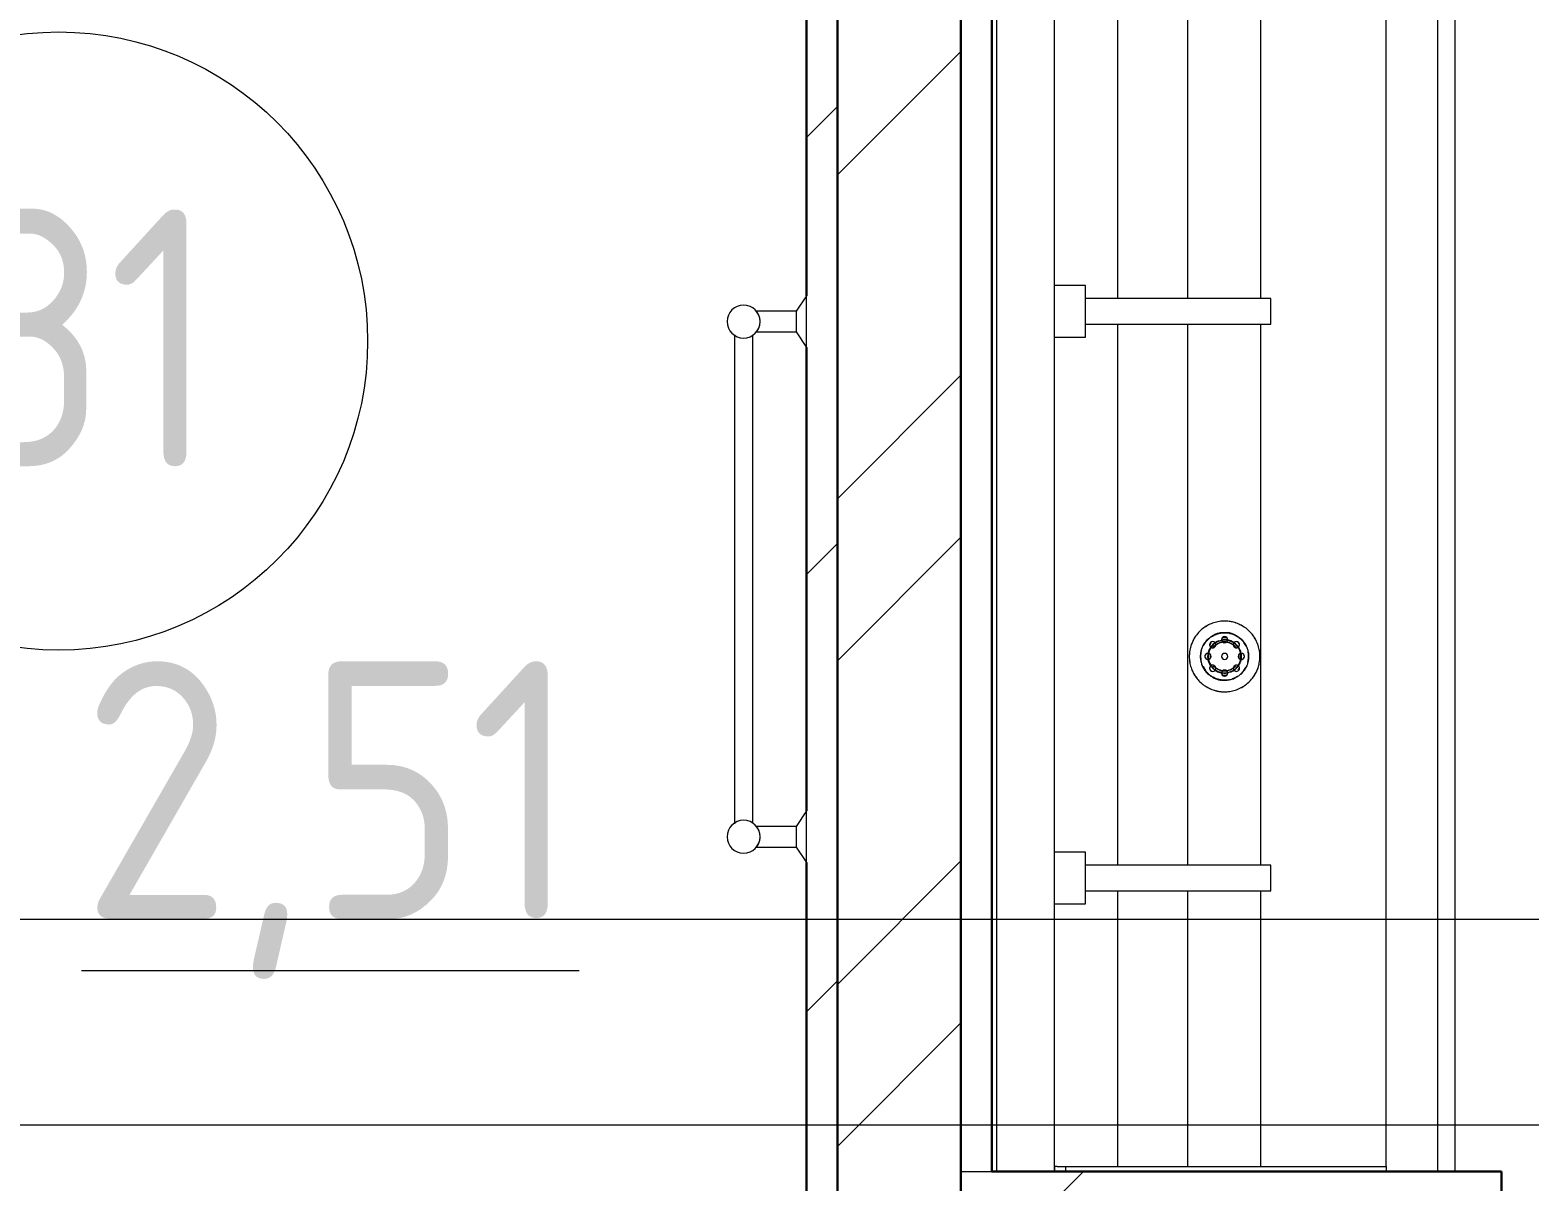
# Model space of a CAD drawing. Header units: millimetres. Extents: x -695119 to 412940, y -249585 to 622758.
# Drawn here: x 30243 to 31699, y 69581 to 70698 of the extents above; entities that cross this region are included whole.
import ezdxf

# ---------------------------------------------------------------- set-up
doc = ezdxf.new("R2010")
doc.units = ezdxf.units.MM
doc.linetypes.add('ADSK_Линия сетки', pattern=[25, 20, -2.5, 0, -2.5])
doc.linetypes.add('ADSK_Сверху', pattern=[450, 300, -150])
for name, color, linetype, lineweight in [('Линии', 7, 'Continuous', 9), ('Марки помещений', 8, 'Continuous', 20), ('Оси', 252, 'Continuous', 9), ('Сантехника', 252, 'Continuous', 18), ('Стены наружные', 252, 'Continuous', 18), ('Стены штриховка', 7, 'Continuous', 9)]:
    doc.layers.add(name, color=color, linetype=linetype, lineweight=lineweight)
doc.styles.add('GOST Common_3', font='', dxfattribs={"height": 3.5})
doc.styles.get('GOST Common_3').set_extended_font_data('GOST type B')

# ---------------------------------------------------------------- blocks, each defined once
blk = doc.blocks.new('1 этаж')
at = {"layer": 'Линии', "color": 251, "linetype": 'ADSK_Сверху', "ltscale": 100, "true_color": 0x636466}
blk.add_line((-15072.8, -11341.7), (-4252.8, -11341.7), dxfattribs=at)
at = {"layer": 'Марки помещений', "color": 251, "true_color": 0x636466}
blk.add_circle((-14678.9, -10780.6), 300, dxfattribs=at)
at = {"layer": 'Оси', "color": 251, "linetype": 'ADSK_Линия сетки', "ltscale": 100, "true_color": 0x636466}
blk.add_line((4409.5, -11541.7), (-72530.1, -11541.7), dxfattribs=at)
at = {"layer": 'Сантехника', "color": 251, "true_color": 0x636466}
for p, q in [((-13767.8, -11586.7), (-13767.8, -9916.7)), ((-13711.8, -11581.7), (-13711.8, -9921.7)), ((-13389.8, -11581.7), (-13389.8, -9921.7)), ((-13339.8, -11586.7), (-13339.8, -9916.7)), ((-13322.8, -11586.7), (-13322.8, -9916.7)), ((-13650.4, -10739.3), (-13650.4, -10214.2)), ((-13582.4, -10739.2), (-13582.4, -10214.2)), ((-13511.7, -10739.2), (-13511.7, -10214.2)), ((-13681.8, -10726.7), (-13711.8, -10726.7)), ((-13681.8, -10776.7), (-13681.8, -10726.7)), ((-13952.8, -10736.7), (-13962.8, -10751.7)), ((-13952.8, -10736.7), (-13962.8, -10751.7)), ((-13952.8, -10786.7), (-13952.8, -10736.7)), ((-13501.8, -10739.2), (-13681.8, -10739.2)), ((-13501.8, -10764.2), (-13501.8, -10739.2)), ((-13962.8, -10751.7), (-14001.3, -10751.7)), ((-13962.8, -10751.7), (-13962.8, -10771.7)), ((-13681.8, -10764.2), (-13501.8, -10764.2)), ((-13650.4, -11289.3), (-13650.4, -10764.2)), ((-13582.4, -11289.2), (-13582.4, -10764.2)), ((-13511.7, -11289.2), (-13511.7, -10764.2)), ((-14022.8, -10774.4), (-14022.8, -11249.1)), ((-14004.8, -11248.6), (-14004.8, -10774.4)), ((-14001.3, -10771.7), (-13962.8, -10771.7)), ((-13962.8, -10771.7), (-13952.8, -10786.7)), ((-13711.8, -10776.7), (-13681.8, -10776.7)), ((-13952.8, -11236.7), (-13962.8, -11251.7)), ((-13952.8, -11236.7), (-13962.8, -11251.7)), ((-13952.8, -11286.7), (-13952.8, -11236.7)), ((-13962.8, -11251.7), (-14001.3, -11251.7)), ((-13962.8, -11251.7), (-13962.8, -11271.7)), ((-14001.3, -11271.7), (-13962.8, -11271.7)), ((-13962.8, -11271.7), (-13952.8, -11286.7)), ((-13681.8, -11276.7), (-13711.8, -11276.7)), ((-13681.8, -11326.7), (-13681.8, -11276.7)), ((-13501.8, -11289.2), (-13681.8, -11289.2)), ((-13501.8, -11314.2), (-13501.8, -11289.2)), ((-13681.8, -11314.2), (-13501.8, -11314.2)), ((-13650.4, -11581.7), (-13650.4, -11314.2)), ((-13582.4, -11581.7), (-13582.4, -11314.2)), ((-13511.7, -11581.7), (-13511.7, -11314.2)), ((-13711.8, -11326.7), (-13681.8, -11326.7)), ((-13711.8, -11586.7), (-13711.8, -11581.7)), ((-13709.4, -11581.7), (-13711.8, -11581.7)), ((-13711.8, -11581.7), (-13711.8, -11586.7)), ((-13709.4, -11581.7), (-13700.9, -11581.7)), ((-13700.9, -11581.7), (-13389.8, -11581.7)), ((-13700.9, -11586.7), (-13700.9, -11581.7)), ((-13389.8, -11581.7), (-13389.8, -11586.7))]:
    blk.add_line(p, q, dxfattribs=at)
at = {"layer": 'Сантехника', "color": 251, "true_color": 0x636466, "flags": 128}
for points in [[(-13512.5, -11086.7), (-13512.5, -11085.4), (-13512.6, -11084), (-13512.7, -11082.6), (-13512.9, -11081.3), (-13513.2, -11079.9), (-13513.5, -11078.6), (-13513.8, -11077.3), (-13514.2, -11075.9), (-13514.7, -11074.6), (-13515.2, -11073.4), (-13515.8, -11072.1), (-13516.4, -11070.9), (-13517, -11069.7), (-13517.7, -11068.5), (-13518.5, -11067.4), (-13519.3, -11066.2), (-13520.1, -11065.2), (-13521, -11064.1), (-13521.9, -11063.1), (-13522.9, -11062.1), (-13523.9, -11061.2), (-13524.9, -11060.3), (-13526, -11059.4), (-13527.1, -11058.6), (-13528.3, -11057.9), (-13529.4, -11057.2), (-13530.6, -11056.5), (-13531.9, -11055.9), (-13533.1, -11055.3), (-13534.4, -11054.8), (-13535.7, -11054.3), (-13537, -11053.9), (-13538.3, -11053.5), (-13539.6, -11053.2), (-13541, -11052.9), (-13542.3, -11052.7), (-13543.7, -11052.6), (-13545.1, -11052.5), (-13546.4, -11052.4), (-13547.8, -11052.4), (-13549.2, -11052.5), (-13550.5, -11052.6), (-13551.9, -11052.8), (-13553.3, -11053), (-13554.6, -11053.3), (-13555.9, -11053.7), (-13557.2, -11054.1), (-13558.5, -11054.5), (-13559.8, -11055), (-13561.1, -11055.5), (-13562.3, -11056.1), (-13563.5, -11056.8), (-13564.7, -11057.5), (-13565.9, -11058.2), (-13567, -11059), (-13568.1, -11059.8), (-13569.1, -11060.7), (-13570.2, -11061.6), (-13571.1, -11062.6), (-13572.1, -11063.6), (-13573, -11064.6), (-13573.9, -11065.7), (-13574.7, -11066.8), (-13575.5, -11067.9), (-13576.2, -11069), (-13576.9, -11070.2), (-13577.5, -11071.5), (-13578.1, -11072.7), (-13578.6, -11074), (-13579.1, -11075.2), (-13579.6, -11076.5), (-13579.9, -11077.9), (-13580.3, -11079.2), (-13580.5, -11080.5), (-13580.8, -11081.9), (-13580.9, -11083.3), (-13581, -11084.6), (-13581.1, -11086), (-13581.1, -11086.7)], [(-13570.1, -11086.7), (-13570.1, -11085.8), (-13570, -11084.9), (-13569.9, -11083.9), (-13569.8, -11083), (-13569.6, -11082.1), (-13569.4, -11081.2), (-13569.2, -11080.3), (-13568.9, -11079.4), (-13568.6, -11078.5), (-13568.3, -11077.7), (-13567.9, -11076.8), (-13567.5, -11076), (-13567, -11075.2), (-13566.5, -11074.4), (-13566, -11073.6), (-13565.5, -11072.8), (-13564.9, -11072.1), (-13564.3, -11071.4), (-13563.7, -11070.7), (-13563, -11070), (-13562.4, -11069.4), (-13561.6, -11068.8), (-13560.9, -11068.2), (-13560.2, -11067.6), (-13559.4, -11067.1), (-13558.6, -11066.6), (-13557.8, -11066.2), (-13557, -11065.8), (-13556.1, -11065.4), (-13555.2, -11065), (-13554.4, -11064.7), (-13553.5, -11064.4), (-13552.6, -11064.2), (-13551.7, -11063.9), (-13550.8, -11063.8), (-13549.8, -11063.6), (-13548.9, -11063.5), (-13548, -11063.5), (-13547.1, -11063.4), (-13546.1, -11063.4), (-13545.2, -11063.5), (-13544.3, -11063.6), (-13543.3, -11063.7), (-13542.4, -11063.8), (-13541.5, -11064), (-13540.6, -11064.3), (-13539.7, -11064.5), (-13538.8, -11064.8), (-13538, -11065.2), (-13537.1, -11065.5), (-13536.3, -11065.9), (-13535.4, -11066.4), (-13534.6, -11066.9), (-13533.9, -11067.4), (-13533.1, -11067.9), (-13532.3, -11068.5), (-13531.6, -11069), (-13530.9, -11069.7), (-13530.3, -11070.3), (-13529.6, -11071), (-13529, -11071.7), (-13528.4, -11072.4), (-13527.9, -11073.2), (-13527.3, -11073.9), (-13526.8, -11074.7), (-13526.4, -11075.5), (-13525.9, -11076.4), (-13525.5, -11077.2), (-13525.2, -11078.1), (-13524.8, -11078.9), (-13524.6, -11079.8), (-13524.3, -11080.7), (-13524.1, -11081.6), (-13523.9, -11082.5), (-13523.7, -11083.4), (-13523.6, -11084.4), (-13523.5, -11085.3), (-13523.5, -11086.2), (-13523.5, -11086.7)], [(-13567.2, -11076), (-13566.8, -11075.3), (-13566.3, -11074.5), (-13565.8, -11073.7), (-13565.3, -11073), (-13564.7, -11072.2), (-13564.1, -11071.5), (-13563.5, -11070.9), (-13562.9, -11070.2), (-13562.2, -11069.6), (-13561.5, -11069), (-13560.8, -11068.4)], [(-13563.3, -11070.3), (-13564, -11071), (-13564.6, -11071.7), (-13565.2, -11072.4), (-13565.7, -11073.2), (-13566.3, -11073.9), (-13566.8, -11074.7), (-13567.2, -11075.5)], [(-13563, -11086.7), (-13563, -11086.1), (-13562.9, -11085.4), (-13562.9, -11084.8), (-13562.8, -11084.2), (-13562.7, -11083.5), (-13562.5, -11082.9), (-13562.4, -11082.3), (-13562.2, -11081.6), (-13562, -11081), (-13561.7, -11080.4), (-13561.5, -11079.8), (-13561.2, -11079.3), (-13560.9, -11078.7), (-13560.5, -11078.1), (-13560.2, -11077.6), (-13559.8, -11077.1), (-13559.4, -11076.5), (-13559, -11076), (-13558.5, -11075.6), (-13558.1, -11075.1), (-13557.6, -11074.7), (-13557.1, -11074.2), (-13556.6, -11073.8), (-13556.1, -11073.5), (-13555.6, -11073.1)], [(-13560, -11067.9), (-13559.2, -11067.3), (-13558.5, -11066.9), (-13557.7, -11066.4), (-13556.8, -11066), (-13556, -11065.6), (-13555.1, -11065.3), (-13554.3, -11064.9), (-13553.4, -11064.7), (-13552.5, -11064.4), (-13551.6, -11064.2), (-13550.7, -11064), (-13549.8, -11063.9), (-13548.9, -11063.8), (-13548, -11063.7), (-13547.1, -11063.7), (-13546.1, -11063.7), (-13545.2, -11063.7), (-13544.3, -11063.8), (-13543.4, -11063.9), (-13542.5, -11064.1), (-13541.6, -11064.3), (-13540.7, -11064.5), (-13539.8, -11064.8), (-13538.9, -11065.1), (-13538.1, -11065.4), (-13537.2, -11065.8), (-13536.4, -11066.2), (-13535.6, -11066.6), (-13534.8, -11067.1), (-13534, -11067.6), (-13533.2, -11068.1), (-13532.5, -11068.7), (-13531.8, -11069.2), (-13531.1, -11069.9), (-13530.4, -11070.5), (-13529.8, -11071.2), (-13529.2, -11071.9), (-13528.6, -11072.6), (-13528.1, -11073.3), (-13527.6, -11074.1), (-13527.1, -11074.9), (-13526.6, -11075.7), (-13526.4, -11076)], [(-13550.3, -11063.7), (-13551.2, -11063.8), (-13552.1, -11064), (-13553, -11064.3), (-13553.9, -11064.5), (-13554.8, -11064.8), (-13555.6, -11065.2), (-13556.5, -11065.5), (-13557.3, -11065.9)], [(-13550.2, -11070.9), (-13549.6, -11070.8), (-13548.9, -11070.7), (-13548.3, -11070.6), (-13547.6, -11070.6), (-13547, -11070.5), (-13546.3, -11070.5), (-13545.7, -11070.6), (-13545, -11070.6), (-13544.4, -11070.7), (-13543.8, -11070.8)], [(-13536.1, -11066), (-13536.7, -11065.8), (-13537.5, -11065.4), (-13538.4, -11065), (-13539.2, -11064.7), (-13540.1, -11064.4), (-13541, -11064.2), (-13541.9, -11063.9), (-13542.8, -11063.8), (-13543.8, -11063.6)], [(-13537.8, -11073.3), (-13537.3, -11073.6), (-13536.8, -11074), (-13536.3, -11074.4), (-13535.8, -11074.9), (-13535.3, -11075.3), (-13534.9, -11075.8), (-13534.4, -11076.3), (-13534, -11076.8), (-13533.6, -11077.3), (-13533.3, -11077.8), (-13532.9, -11078.4), (-13532.6, -11078.9), (-13532.3, -11079.5), (-13532, -11080.1), (-13531.8, -11080.7), (-13531.5, -11081.3), (-13531.3, -11081.9), (-13531.2, -11082.5), (-13531, -11083.2), (-13530.9, -11083.8), (-13530.8, -11084.4), (-13530.7, -11085.1), (-13530.6, -11085.7), (-13530.6, -11086.4), (-13530.6, -11086.7)], [(-13526.6, -11075.2), (-13527.1, -11074.4), (-13527.6, -11073.6), (-13528.1, -11072.8), (-13528.7, -11072.1), (-13529.3, -11071.4), (-13529.9, -11070.7), (-13530.6, -11070)], [(-13581.1, -11086.7), (-13581.1, -11088.1), (-13581, -11089.5), (-13580.9, -11090.8), (-13580.7, -11092.2), (-13580.4, -11093.5), (-13580.1, -11094.9), (-13579.8, -11096.2), (-13579.4, -11097.5), (-13578.9, -11098.8), (-13578.4, -11100.1), (-13577.8, -11101.3), (-13577.2, -11102.6), (-13576.6, -11103.8), (-13575.9, -11105), (-13575.1, -11106.1), (-13574.3, -11107.2), (-13573.5, -11108.3), (-13572.6, -11109.3), (-13571.7, -11110.4), (-13570.7, -11111.3), (-13569.7, -11112.3), (-13568.7, -11113.2), (-13567.6, -11114), (-13566.5, -11114.8), (-13565.3, -11115.6), (-13564.2, -11116.3), (-13563, -11117), (-13561.7, -11117.6), (-13560.5, -11118.2), (-13559.2, -11118.7), (-13557.9, -11119.2), (-13556.6, -11119.6), (-13555.3, -11120), (-13554, -11120.3), (-13552.6, -11120.5), (-13551.3, -11120.7), (-13549.9, -11120.9), (-13548.5, -11121), (-13547.2, -11121), (-13545.8, -11121), (-13544.4, -11120.9), (-13543.1, -11120.8), (-13541.7, -11120.6), (-13540.4, -11120.4), (-13539, -11120.1), (-13537.7, -11119.8), (-13536.4, -11119.4), (-13535.1, -11119), (-13533.8, -11118.5), (-13532.5, -11117.9), (-13531.3, -11117.3), (-13530.1, -11116.7), (-13528.9, -11116), (-13527.7, -11115.2), (-13526.6, -11114.5), (-13525.5, -11113.6), (-13524.5, -11112.8), (-13523.4, -11111.8), (-13522.5, -11110.9), (-13521.5, -11109.9), (-13520.6, -11108.9), (-13519.7, -11107.8), (-13518.9, -11106.7), (-13518.1, -11105.6), (-13517.4, -11104.4), (-13516.7, -11103.2), (-13516.1, -11102), (-13515.5, -11100.8), (-13515, -11099.5), (-13514.5, -11098.2), (-13514, -11096.9), (-13513.7, -11095.6), (-13513.3, -11094.3), (-13513.1, -11092.9), (-13512.8, -11091.6), (-13512.7, -11090.2), (-13512.6, -11088.8), (-13512.5, -11087.5), (-13512.5, -11086.7)], [(-13569.8, -11082.8), (-13569.9, -11083.4), (-13570, -11084.4), (-13570.1, -11085.3), (-13570.1, -11086.2), (-13570.1, -11086.7)], [(-13570.1, -11086.7), (-13570.1, -11087.7), (-13570, -11088.6), (-13569.9, -11089.5), (-13569.8, -11090.4)], [(-13523.5, -11086.7), (-13523.5, -11087.7), (-13523.6, -11088.6), (-13523.7, -11089.5), (-13523.8, -11090.4), (-13524, -11091.4), (-13524.2, -11092.3), (-13524.4, -11093.2), (-13524.7, -11094.1), (-13525, -11094.9), (-13525.3, -11095.8), (-13525.7, -11096.7), (-13526.1, -11097.5), (-13526.6, -11098.3), (-13527.1, -11099.1), (-13527.6, -11099.9), (-13528.1, -11100.6), (-13528.7, -11101.4), (-13529.3, -11102.1), (-13529.9, -11102.8), (-13530.6, -11103.4), (-13531.2, -11104.1), (-13532, -11104.7), (-13532.7, -11105.3), (-13533.4, -11105.8), (-13534.2, -11106.3), (-13535, -11106.8), (-13535.8, -11107.3), (-13536.7, -11107.7), (-13537.5, -11108.1), (-13538.4, -11108.4), (-13539.2, -11108.8), (-13540.1, -11109.1), (-13541, -11109.3), (-13541.9, -11109.5), (-13542.8, -11109.7), (-13543.8, -11109.8), (-13544.7, -11109.9), (-13545.6, -11110), (-13546.5, -11110), (-13547.5, -11110), (-13548.4, -11110), (-13549.3, -11109.9), (-13550.3, -11109.8), (-13551.2, -11109.6), (-13552.1, -11109.4), (-13553, -11109.2), (-13553.9, -11108.9), (-13554.8, -11108.6), (-13555.6, -11108.3), (-13556.5, -11107.9), (-13557.3, -11107.5), (-13558.2, -11107.1), (-13559, -11106.6), (-13559.7, -11106.1), (-13560.5, -11105.6), (-13561.3, -11105), (-13562, -11104.4), (-13562.7, -11103.8), (-13563.3, -11103.1), (-13564, -11102.5), (-13564.6, -11101.8), (-13565.2, -11101), (-13565.7, -11100.3), (-13566.3, -11099.5), (-13566.8, -11098.7), (-13567.2, -11097.9), (-13567.7, -11097.1), (-13568.1, -11096.3), (-13568.4, -11095.4), (-13568.8, -11094.5), (-13569, -11093.7), (-13569.3, -11092.8), (-13569.5, -11091.9), (-13569.7, -11090.9), (-13569.9, -11090), (-13570, -11089.1), (-13570.1, -11088.2), (-13570.1, -11087.2), (-13570.1, -11086.7)], [(-13569.8, -11086.7), (-13569.8, -11085.8), (-13569.8, -11084.9), (-13569.7, -11084), (-13569.5, -11083.1), (-13569.4, -11082.2), (-13569.2, -11081.3)], [(-13569.3, -11091.8), (-13569.5, -11090.9), (-13569.6, -11090), (-13569.7, -11089.1), (-13569.8, -11088.1), (-13569.8, -11087.2), (-13569.8, -11086.7)], [(-13555.8, -11100.2), (-13556.3, -11099.8), (-13556.9, -11099.4), (-13557.4, -11099), (-13557.8, -11098.6), (-13558.3, -11098.1), (-13558.7, -11097.7), (-13559.2, -11097.2), (-13559.6, -11096.7), (-13560, -11096.2), (-13560.3, -11095.6), (-13560.7, -11095.1), (-13561, -11094.5), (-13561.3, -11093.9), (-13561.6, -11093.4), (-13561.8, -11092.8), (-13562.1, -11092.2), (-13562.3, -11091.5), (-13562.5, -11090.9), (-13562.6, -11090.3), (-13562.7, -11089.7), (-13562.8, -11089), (-13562.9, -11088.4), (-13563, -11087.7), (-13563, -11087.1), (-13563, -11086.7)], [(-13530.6, -11086.7), (-13530.6, -11087.4), (-13530.7, -11088), (-13530.7, -11088.7), (-13530.8, -11089.3), (-13530.9, -11089.9), (-13531.1, -11090.6), (-13531.2, -11091.2), (-13531.4, -11091.8), (-13531.6, -11092.4), (-13531.9, -11093), (-13532.1, -11093.6), (-13532.4, -11094.2), (-13532.7, -11094.8), (-13533.1, -11095.3), (-13533.4, -11095.9), (-13533.8, -11096.4), (-13534.2, -11096.9), (-13534.6, -11097.4), (-13535.1, -11097.9), (-13535.5, -11098.4), (-13536, -11098.8), (-13536.5, -11099.2), (-13537, -11099.6), (-13537.5, -11100), (-13538, -11100.4)], [(-13523.8, -11086.7), (-13523.8, -11087.7), (-13523.8, -11088.6), (-13523.9, -11089.5), (-13524.1, -11090.4), (-13524.2, -11091.3), (-13524.4, -11092.2)], [(-13524.3, -11081.7), (-13524.1, -11082.6), (-13524, -11083.5), (-13523.9, -11084.4), (-13523.8, -11085.3), (-13523.8, -11086.2), (-13523.8, -11086.7)], [(-13523.9, -11090.9), (-13523.7, -11090), (-13523.6, -11089.1), (-13523.5, -11088.2), (-13523.5, -11087.2), (-13523.5, -11086.7)], [(-13523.5, -11086.7), (-13523.5, -11085.8), (-13523.6, -11084.9), (-13523.7, -11083.9), (-13523.8, -11083)], [(-13542.9, -11109.4), (-13543.8, -11109.6), (-13544.7, -11109.7), (-13545.6, -11109.7), (-13546.6, -11109.8), (-13547.5, -11109.8), (-13548.4, -11109.7), (-13549.3, -11109.6), (-13550.2, -11109.5), (-13551.1, -11109.4), (-13552, -11109.2), (-13552.9, -11108.9), (-13553.8, -11108.7), (-13554.7, -11108.4), (-13555.5, -11108), (-13556.4, -11107.7), (-13557.2, -11107.3), (-13558, -11106.8), (-13558.8, -11106.4), (-13559.6, -11105.9), (-13560.4, -11105.4), (-13561.1, -11104.8), (-13561.8, -11104.2), (-13562.5, -11103.6), (-13563.2, -11103), (-13563.8, -11102.3), (-13564.4, -11101.6), (-13565, -11100.9), (-13565.5, -11100.1), (-13566.1, -11099.4), (-13566.5, -11098.6), (-13567, -11097.8)], [(-13567, -11098.3), (-13566.5, -11099.1), (-13566, -11099.9), (-13565.5, -11100.6), (-13564.9, -11101.4), (-13564.3, -11102.1), (-13563.7, -11102.8), (-13563, -11103.4)], [(-13543.4, -11102.6), (-13544, -11102.7), (-13544.7, -11102.8), (-13545.3, -11102.9), (-13546, -11102.9), (-13546.6, -11102.9), (-13547.3, -11102.9), (-13547.9, -11102.9), (-13548.6, -11102.8), (-13549.2, -11102.8), (-13549.8, -11102.6)], [(-13533.6, -11105.6), (-13534.4, -11106.1), (-13535.1, -11106.6), (-13535.9, -11107), (-13536.8, -11107.5), (-13537.6, -11107.9), (-13538.5, -11108.2), (-13539.3, -11108.5)], [(-13526.4, -11097.4), (-13526.8, -11098.2), (-13527.3, -11099), (-13527.8, -11099.7), (-13528.3, -11100.5), (-13528.9, -11101.2), (-13529.5, -11101.9), (-13530.1, -11102.6), (-13530.8, -11103.3), (-13531.4, -11103.9), (-13532.1, -11104.5), (-13532.8, -11105.1)], [(-13530.3, -11103.1), (-13529.6, -11102.5), (-13529, -11101.8), (-13528.4, -11101), (-13527.9, -11100.3), (-13527.3, -11099.5), (-13526.8, -11098.7), (-13526.4, -11097.9)], [(-13557.8, -11107.3), (-13557, -11107.7), (-13556.1, -11108.1), (-13555.2, -11108.4), (-13554.4, -11108.8), (-13553.5, -11109.1), (-13552.6, -11109.3), (-13551.7, -11109.5), (-13550.8, -11109.7), (-13549.8, -11109.8)], [(-13538.8, -11108.6), (-13538, -11108.3), (-13537.1, -11107.9), (-13536.3, -11107.5), (-13536.1, -11107.4)]]:
    blk.add_lwpolyline(points, dxfattribs=at)
at = {"layer": 'Сантехника', "color": 251, "true_color": 0x636466}
for centre, radius, start, end in [((-14013.8, -10761.7), 16, 90, 270), ((-14013.8, -10761.7), 16, 270, 90), ((-13546.8, -11086.7), 34.3, 112.2071, 130.7179), ((-13546.8, -11086.7), 34.3, 81.2405, 94.5295), ((-13546.8, -11086.7), 34.3, 75.5624, 79.0767), ((-13546.8, -11086.7), 34.3, 56.5875, 71.3412), ((-13546.8, -11086.7), 34.3, 145.0376, 161.2102), ((-13546.8, -11086.7), 23, 144, 151.5209), ((-13546.8, -11086.7), 15.9, 0, 180), ((-13546.8, -11086.7), 16.2, 136.7674, 155.2568), ((-13558.3, -11075.3), 3, 45, 225), ((-13558.3, -11075.3), 3, 135, 195), ((-13546.8, -11086.7), 18.1, 136.4294, 141.4432), ((-13558.3, -11075.3), 3, 225, 45), ((-13558.3, -11075.3), 3, 90, 120), ((-13546.8, -11086.7), 16.2, 110.5449, 135), ((-13546.8, -11086.7), 14.1, 127.448, 138.2234), ((-13546.8, -11086.7), 14.1, 127.002, 135), ((-13546.8, -11086.7), 13.9, 45, 135), ((-13546.8, -11086.7), 13.9, 45, 135), ((-13558.3, -11075.3), 3, 330, 45), ((-13546.8, -11086.7), 14.1, 113.7949, 123.75), ((-13546.8, -11086.7), 14.1, 102.5449, 112.5), ((-13546.8, -11086.7), 16.2, 48.5253, 101.028), ((-13546.8, -11070.5), 3, 0, 180), ((-13546.8, -11070.5), 3, 100.5906, 180), ((-13546.8, -11070.5), 3, 180, 255), ((-13546.8, -11070.5), 3, 180, 0), ((-13546.8, -11086.7), 14.1, 92.4724, 101.25), ((-13546.8, -11086.7), 14.1, 84.6458, 100.001), ((-13546.8, -11086.7), 18.1, 83.5568, 96.4432), ((-13546.8, -11070.5), 3, 0, 90), ((-13546.8, -11086.7), 14.1, 80.0449, 90), ((-13546.8, -11070.5), 3, 285, 0), ((-13546.8, -11086.7), 14.1, 68.7949, 78.75), ((-13546.8, -11086.7), 14.1, 57.5449, 67.5), ((-13535.3, -11075.3), 3, 135, 210), ((-13535.3, -11075.3), 3, 135, 315), ((-13546.8, -11086.7), 14.1, 42.2028, 53.1621), ((-13546.8, -11086.7), 14.1, 46.2949, 52.998), ((-13535.3, -11075.3), 3, 315, 135), ((-13535.3, -11075.3), 3, 60, 90), ((-13535.3, -11075.3), 3, 345, 45), ((-13546.8, -11086.7), 23, 25.3123, 36), ((-13546.8, -11086.7), 34.3, 20.4173, 38.2302), ((-13546.8, -11086.7), 34.3, 170.2639, 180), ((-13546.8, -11086.7), 34.3, 180, 184.4583), ((-13546.8, -11086.7), 34.3, 186.4389, 190.0463), ((-13546.8, -11086.7), 34.3, 164.3157, 167.198), ((-13563, -11086.7), 3, 90, 180), ((-13563, -11086.7), 3, 150, 180), ((-13563, -11086.7), 3, 180, 210), ((-13563, -11086.7), 3, 180, 270), ((-13563, -11086.7), 3, 90, 105), ((-13563, -11086.7), 3, 255, 270), ((-13546.8, -11086.7), 16.2, 158.4339, 180), ((-13563, -11086.7), 3, 30, 90), ((-13563, -11086.7), 3, 0, 90), ((-13563, -11086.7), 3, 270, 0), ((-13563, -11086.7), 3, 270, 330), ((-13546.8, -11086.7), 15.9, 180, 0), ((-13558.3, -11075.3), 3, 210, 225), ((-13546.8, -11086.7), 14.1, 175.6407, 180), ((-13546.8, -11086.7), 14.1, 180, 186.7316), ((-13546.8, -11086.7), 13.9, 175.5768, 180), ((-13546.8, -11086.7), 13.9, 175.5768, 180), ((-13558.3, -11075.3), 3, 225, 285), ((-13546.8, -11086.7), 14.1, 136.2949, 141.7649), ((-13546.8, -11086.7), 3, 0, 180), ((-13546.8, -11086.7), 3, 180, 0), ((-13546.8, -11086.7), 14.1, 38.2351, 45), ((-13535.3, -11075.3), 3, 255, 315), ((-13530.6, -11086.7), 3, 90, 180), ((-13530.6, -11086.7), 3, 180, 270), ((-13535.3, -11075.3), 3, 315, 330), ((-13530.6, -11086.7), 3, 90, 150), ((-13530.6, -11086.7), 3, 210, 270), ((-13546.8, -11086.7), 14.1, 0, 6.7316), ((-13546.8, -11086.7), 14.1, 353.2684, 0), ((-13546.8, -11086.7), 16.2, 338.4339, 0), ((-13530.6, -11086.7), 3, 75, 90), ((-13530.6, -11086.7), 3, 0, 90), ((-13530.6, -11086.7), 3, 270, 0), ((-13530.6, -11086.7), 3, 270, 285), ((-13530.6, -11086.7), 3, 0, 30), ((-13530.6, -11086.7), 3, 330, 0), ((-13546.8, -11086.7), 34.3, 7.918, 10.0463), ((-13546.8, -11086.7), 34.3, 352.082, 0), ((-13546.8, -11086.7), 34.3, 0, 4.4583), ((-13546.8, -11086.7), 34.3, 200.4173, 218.2302), ((-13546.8, -11086.7), 23, 205.3123, 216), ((-13558.3, -11098.2), 3, 135, 315), ((-13558.3, -11098.2), 3, 165, 225), ((-13558.3, -11098.2), 3, 135, 150), ((-13558.3, -11098.2), 3, 75, 135), ((-13558.3, -11098.2), 3, 315, 135), ((-13558.3, -11098.2), 3, 240, 270), ((-13546.8, -11086.7), 16.2, 225, 281.028), ((-13546.8, -11086.7), 14.1, 219.6147, 225), ((-13546.8, -11086.7), 13.9, 220.1945, 319.8055), ((-13546.8, -11086.7), 13.9, 220.1945, 315), ((-13546.8, -11086.7), 14.1, 221.7766, 232.7822), ((-13546.8, -11086.7), 14.1, 226.2949, 236.25), ((-13558.3, -11098.2), 3, 315, 30), ((-13546.8, -11086.7), 14.1, 237.5449, 247.5), ((-13546.8, -11086.7), 14.1, 248.7949, 258.75), ((-13546.8, -11102.9), 3, 0, 180), ((-13546.8, -11102.9), 3, 105, 180), ((-13546.8, -11102.9), 3, 180, 259.4094), ((-13546.8, -11102.9), 3, 180, 0), ((-13546.8, -11086.7), 14.1, 260.0449, 270), ((-13546.8, -11086.7), 14.1, 260.5238, 275.3542), ((-13546.8, -11086.7), 18.1, 263.5568, 276.4432), ((-13546.8, -11102.9), 3, 270, 0), ((-13546.8, -11086.7), 14.1, 271.2949, 281.25), ((-13546.8, -11102.9), 3, 0, 75), ((-13546.8, -11086.7), 14.1, 282.5449, 292.5), ((-13546.8, -11086.7), 14.1, 293.7949, 303.75), ((-13546.8, -11086.7), 16.2, 290.5449, 311.4747), ((-13546.8, -11086.7), 14.1, 304.7852, 317.7972), ((-13546.8, -11086.7), 14.1, 305.0449, 315), ((-13535.3, -11098.2), 3, 45, 225), ((-13535.3, -11098.2), 3, 150, 225), ((-13535.3, -11098.2), 3, 225, 45), ((-13535.3, -11098.2), 3, 45, 105), ((-13546.8, -11086.7), 16.2, 315, 320.552), ((-13535.3, -11098.2), 3, 270, 300), ((-13546.8, -11086.7), 18.1, 316.1528, 321.4432), ((-13535.3, -11098.2), 3, 30, 45), ((-13535.3, -11098.2), 3, 315, 15), ((-13546.8, -11086.7), 23, 324, 334.1058), ((-13546.8, -11086.7), 34.3, 325.0376, 341.2102), ((-13546.8, -11086.7), 34.3, 344.6347, 347.198), ((-13546.8, -11086.7), 34.3, 236.6069, 252.8932), ((-13546.8, -11086.7), 34.3, 255.5624, 259.0767), ((-13546.8, -11086.7), 34.3, 292.2071, 310.7179), ((-13546.8, -11086.7), 34.3, 313.5244, 316.5478), ((-13546.8, -11086.7), 34.3, 261.2405, 274.5295), ((-14013.8, -11261.7), 16, 90, 270), ((-14013.8, -11261.7), 16, 270, 90)]:
    blk.add_arc(centre, radius, start, end, dxfattribs=at)
for points, knots in [([(-13998.6, -10756.7), (-13998.9, -10755.9), (-13999.2, -10755.1), (-13999.7, -10754.2), (-14000, -10753.7), (-14000.3, -10753.1), (-14000.6, -10752.6), (-14000.8, -10752.4), (-14000.9, -10752.3), (-14001.1, -10752), (-14001.2, -10751.8), (-14001.3, -10751.7), (-14001.3, -10751.7)], [0.6666667, 0.6666667, 0.6666667, 0.6666667, 0.75, 0.7708333, 0.7916667, 0.8333333, 0.875, 0.8854167, 0.8958333, 0.9166667, 0.9583333, 1, 1, 1, 1]), ([(-14000.8, -10771.1), (-14000.8, -10771), (-14000.6, -10770.8), (-14000.3, -10770.4), (-14000, -10769.9), (-13999.5, -10768.9), (-13998.8, -10767.4), (-13998.2, -10765.2), (-13997.9, -10763.6), (-13997.8, -10762.5), (-13997.8, -10762)], [0.1111111, 0.1111111, 0.1111111, 0.1111111, 0.1388889, 0.1666667, 0.1944444, 0.2222222, 0.3333333, 0.3888889, 0.4444444, 0.4925448, 0.4925448, 0.4925448, 0.4925448]), ([(-13998.6, -11256.7), (-13998.9, -11255.9), (-13999.2, -11255.1), (-13999.7, -11254.2), (-14000, -11253.7), (-14000.3, -11253.1), (-14000.6, -11252.6), (-14000.8, -11252.4), (-14000.9, -11252.3), (-14001.1, -11252), (-14001.2, -11251.8), (-14001.3, -11251.7), (-14001.3, -11251.7)], [0.6666667, 0.6666667, 0.6666667, 0.6666667, 0.75, 0.7708333, 0.7916667, 0.8333333, 0.875, 0.8854167, 0.8958333, 0.9166667, 0.9583333, 1, 1, 1, 1]), ([(-14001.3, -11271.7), (-14001.3, -11271.7), (-14001.2, -11271.6), (-14001, -11271.4), (-14000.8, -11271.1), (-14000.6, -11270.8), (-14000.3, -11270.4), (-14000, -11269.9), (-13999.5, -11268.9), (-13998.8, -11267.4), (-13998.2, -11265.2), (-13997.9, -11263.7), (-13997.8, -11262.6), (-13997.8, -11262.1)], [0, 0, 0, 0, 0.0555556, 0.0833333, 0.1111111, 0.1388889, 0.1666667, 0.1944444, 0.2222222, 0.3333333, 0.3888889, 0.4444444, 0.4884465, 0.4884465, 0.4884465, 0.4884465])]:
    blk.add_open_spline(points, degree=3, knots=knots, dxfattribs=at)
for points in [[(-13997.9, -10759.9), (-13998, -10759.4), (-13998.1, -10758.8), (-13998.2, -10758.2)], [(-13997.9, -11259.9), (-13998, -11259.4), (-13998.1, -11258.8), (-13998.2, -11258.2)]]:
    blk.add_open_spline(points, degree=3, dxfattribs=at)
at = {"layer": 'Стены наружные', "color": 251, "lineweight": 30, "true_color": 0x636466}
for p, q in [((-13922.8, -9846.7), (-13922.8, -11616.7)), ((-13952.8, -9876.7), (-13952.8, -10736.7)), ((-13802.8, -11616.7), (-13802.8, -9886.7)), ((-13772.8, -11586.7), (-13772.8, -9916.7)), ((-13952.8, -10786.7), (-13952.8, -11236.7)), ((-13952.8, -11286.7), (-13952.8, -11616.7)), ((-13277.8, -11586.7), (-13772.8, -11586.7)), ((-13277.8, -11686.7), (-13277.8, -11586.7))]:
    blk.add_line(p, q, dxfattribs=at)
at = {"layer": 'Стены наружные', "color": 251, "linetype": 'Continuous', "lineweight": 9, "true_color": 0x636466}
for p, q in [((-13922.8, -10619.4), (-13802.8, -10499.4)), ((-13952.8, -10582.9), (-13922.8, -10552.9)), ((-13922.8, -10933.7), (-13802.8, -10813.7)), ((-13922.8, -11090.9), (-13802.8, -10970.9)), ((-13952.8, -11007.2), (-13922.8, -10977.2)), ((-13922.8, -11405.2), (-13802.8, -11285.2)), ((-13952.8, -11431.5), (-13922.8, -11401.5)), ((-13922.8, -11562.3), (-13802.8, -11442.3)), ((-13713.8, -11616.7), (-13683.8, -11586.7))]:
    blk.add_line(p, q, dxfattribs=at)
at = {"layer": 'Стены штриховка', "color": 251, "true_color": 0x636466}
blk.add_line((-13802.8, -11586.7), (-13772.8, -11586.7), dxfattribs=at)
at = {"layer": 'Марки помещений', "color": 251, "true_color": 0x636466, "style": 'GOST Common_3', "width": 0.9}
for s, p in [('131', (-14890, -10902.9)), ('%%U2,51', (-14656.8, -11341.4))]:
    blk.add_text(s, height=250, dxfattribs=at).set_placement(p)

msp = doc.modelspace()

# ---------------------------------------------------------------- block references
msp.add_blockref('1 этаж', (44950.089, 81176.937))

doc.saveas('drawing.dxf')
